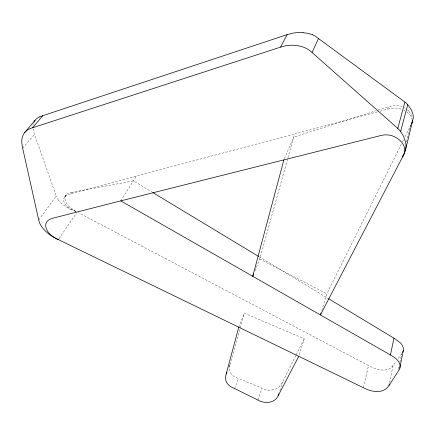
<?xml version="1.0" encoding="UTF-8"?>
<svg xmlns="http://www.w3.org/2000/svg" width="435" height="435" viewBox="0 0 435 435"><rect width="100%" height="100%" fill="white"/><g stroke="black" fill="none" stroke-linecap="round" stroke-linejoin="round"><path stroke-width="0.33" stroke-dasharray="2.17 1.63" d="M398.46 369.429L399.112 366.107M399.89 362.116L401.766 353.698M389.57 382.756L393.071 365.443L396.171 361.257M229.859 365.106L229.408 368.635L230.088 371.811A11.903 8.134 15 0 0 232.932 375.606A11.56 7.901 15.1 0 0 235.02 377.047L266.106 389.852A10.244 6.955 13.6 0 0 267.873 390.146A11.364 7.721 13.6 0 0 269.716 390.233L271.864 390.054A15.47 10.532 13.7 0 0 275.002 389.238A18.651 12.724 13.8 0 0 276.796 388.444L277.427 388.091A16.639 11.343 13.7 0 0 279.058 386.927L282.038 383.05L295.909 355.438M363.415 387.71L368.521 365.558L78.382 212.671M406.214 141.908L410.058 126.639L410.928 125.258M229.984 364.606L244.285 313.249L304.277 338.745L298.959 355.699M255.002 270.733L259.76 258.972L293.63 137.155L375.628 110.865M380.136 111.153L387.726 109.125L388.422 106.76L393.936 105.444A13.588 11.821 -0.8 0 1 396.426 105.379L397.084 105.428A15.557 13.512 -0.7 0 1 399.689 105.868L400.907 106.216A18.988 16.47 -0.3 0 1 402.092 106.651M321.764 310.481L326.815 293.81L401.298 144.284M279.814 390.635L282.63 381.903M257.884 400.031L261.881 388.401M234.552 388.808L238.364 378.619M228.832 367.26L230.251 363.611M238.755 327.191L244.285 313.249M284.392 158.721L295.05 133.839L377.623 111.822M410.863 125.03L411.086 124.54M410.635 125.519L410.183 126.406M410.83 125.166L411.037 124.747M402.484 141.902L403.963 138.928M405.121 136.606L410.031 126.754M296.181 354.889L304.277 338.745M410.618 125.59L410.205 126.362M120.751 200.883L136.552 175.958L295.05 133.839M65.897 195.13L64.554 196.995M59.089 238.5L76.451 213.15M65.054 196.413A14.872 8.754 21.4 0 1 65.979 195.641L71.367 193.531L72.253 192.286L133.442 180.862L151.641 191.857M38.71 220.018L56.229 196.022L34.414 134.236L33.011 128.994M398.264 358.435L401.445 354.139M393.071 365.443L390.847 367.896A16.628 9.532 19.6 0 1 389.428 368.798A15.176 8.695 19.6 0 1 383.17 370.076L380.223 369.859A14.464 8.281 19.6 0 1 377.433 369.299L372.974 367.727L368.521 365.558M22.674 148.302L34.414 134.236M378.173 110.05L388.422 106.76M71.367 193.531L136.552 175.958M387.726 109.125L393.235 108.065A13.251 9.733 2.9 0 1 395.736 108.049L397.079 108.179A15.557 11.402 3 0 1 399.031 108.532L401.445 109.239A19.651 14.36 3.2 0 1 402.027 109.468M72.253 192.286L67.246 193.89A15.345 8.847 34.7 0 0 66.37 194.586M76.043 211.519L71.22 209.425A13.996 8.238 21.5 0 1 68.958 208.033A13.599 8.004 21.5 0 1 65.12 196.451M75.402 211.279L69.649 208.843A23.071 13.692 21.6 0 1 67.349 207.587L65.805 206.625A28.955 17.275 21.6 0 1 64.217 205.527A24.028 14.273 21.7 0 1 58.605 200.361M259.76 258.972L326.815 293.81M76.092 211.459L71.286 208.457A13.284 7.661 34.8 0 1 69.649 207.082M259.14 256.775L327.979 298.345M409.139 111.507L410.939 113.965L412.075 116.7A12.99 11.272 -1.2 0 1 412.211 117.271M58.627 200.356L58.154 199.736A16.796 9.918 21.8 0 1 57.039 197.936L56.229 196.022M69.589 207.114A13.316 7.672 34.8 0 1 66.495 194.69M33.43 123.502A29.21 18.449 24.8 0 0 33.229 124.187L33.071 124.867A25.763 16.247 24.9 0 0 32.962 125.552M403.718 110.207A19.651 14.36 3.2 0 1 405.306 111.055M406.758 112.007A19.651 14.36 3.2 0 1 409.02 113.932L410.798 116.112L411.727 118.015A13.523 9.896 2.7 0 1 412.141 119.962M404.343 107.722A18.988 16.47 -0.3 0 1 405.398 108.358M407.334 109.789A18.988 16.47 -0.3 0 1 409.112 111.523"/><path stroke-width="0.65" d="M412.309 120.549L412.124 121.572M399.923 368.113C401.228 361.909 395.263 357.494 390.445 354.976L120.751 200.883L54.032 217.908C50.683 218.636 46.714 220.143 45.876 223.884A14.034 9.184 32.9 0 0 46.545 229.31C48.725 234.318 53.554 237.407 58.339 239.603L363.415 387.71C371.104 392.038 383.643 394.311 389.031 385.421L399.58 369.185L403.479 349.577A14.703 8.629 19 0 0 403.223 347.44L401.739 344.466A14.132 8.298 19 0 0 400.379 342.867L394.692 338.637L328.512 298.666M389.031 385.421L389.303 384.089M390.445 354.976L393.936 338.174M320.986 313.037L320.405 314.956L404.099 154.023L405.257 150.934L413.206 118.358A26.084 19.2 3.5 0 0 412.94 114.231L411.483 110.109L407.747 104.656A20.162 14.91 3.1 0 0 404.903 102.056L315.168 36.105A18.129 14.469 11.2 0 0 312.422 34.773M405.257 150.934L405.871 147.802A26.171 21.696 12.7 0 0 405.768 143.023L403.68 136.508L400.64 131.522A20.244 16.851 12.2 0 0 397.786 128.401L312.047 52.494C307.904 48.454 302.325 46.197 296.621 45.528A35.61 30.76 26.2 0 0 289.563 45.289L285.501 45.789L280.608 47.11L32.533 127.781C27.911 128.923 23.669 132.175 22.419 136.922A28.411 19.613 37.2 0 0 21.75 141.875L22.332 146.742L38.943 221.007A17.672 11.593 33.3 0 0 40.531 224.83C44.549 231.632 51.243 236.395 58.339 239.603M402.734 155.746L402.402 157.062C405.572 152.424 405.474 145.959 401.374 141.892A20.271 16.693 12.1 0 0 394.659 136.829C390.092 134.513 384.725 134.279 379.864 135.763L120.751 200.883M238.755 327.191L226.227 373.948C225.053 377.319 225.292 381.326 227.771 384.072A11.522 7.15 21.3 0 0 230.479 386.536L257.884 400.031C264.366 403.957 274.942 403.462 278.204 395.627L298.763 356.325M400.64 131.522L407.747 104.656M283.865 159.955L252.751 276.301L253.752 273.827M397.786 128.401L404.903 102.056M403.332 350.55L402.603 352.377M411.727 123.061L411.853 122.637M278.204 395.627L278.808 393.757M412.706 121.12L411.657 123.877M226.227 373.948L226.939 372.121M312.047 52.494L318.545 38.378M280.608 47.11L287.105 34.653L293.853 32.968A30.102 23.762 11.5 0 1 298.785 32.543L300.879 32.56A36.622 28.737 11.3 0 1 303.07 32.69M32.533 127.781L42.75 115.705L287.105 34.653M24.632 132.588L35.012 120.413M39.319 117.01L42.75 115.705M152.745 192.52L258.569 256.427M303.07 32.745A26.258 20.798 11.4 0 1 312.45 34.718M33.957 122.186A24.153 15.236 25 0 1 39.28 116.977"/></g></svg>
